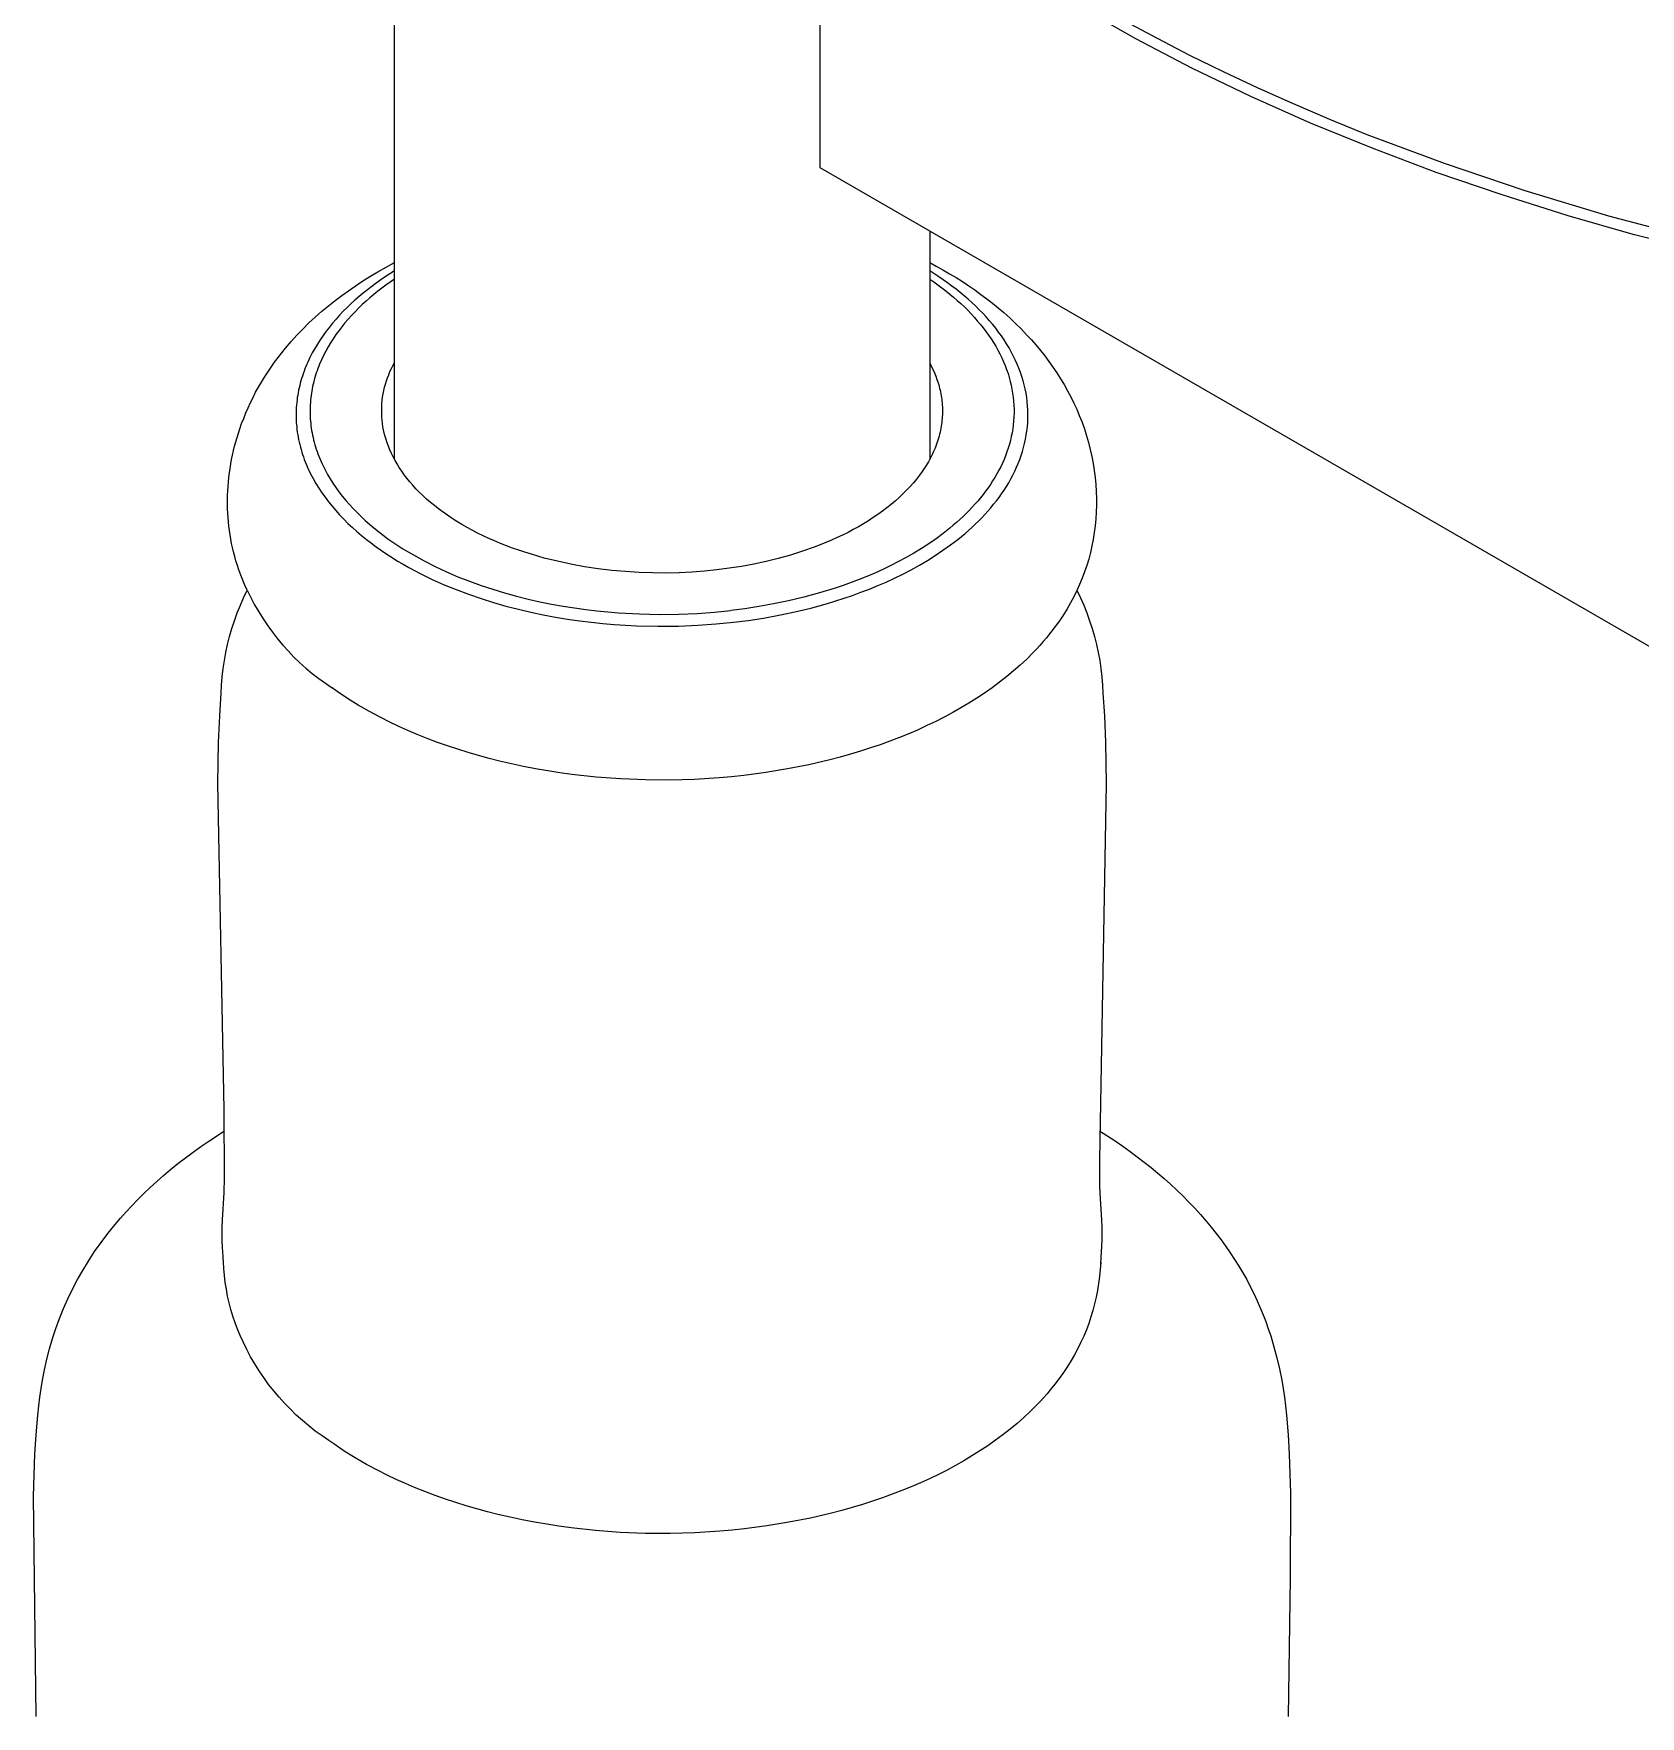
# Model space of a CAD drawing. Header units: millimetres. Extents: x 311 to 4068, y 1050 to 3803.
# Drawn here: x 3623.9 to 3768.9, y 2584.4 to 2736.3 of the extents above; entities that cross this region are included whole.
import ezdxf

# ---------------------------------------------------------------- set-up
doc = ezdxf.new("R2010")
doc.units = ezdxf.units.MM
doc.layers.add('ZANO_R', color=7, linetype='Continuous', lineweight=0)

msp = doc.modelspace()

# ---------------------------------------------------------------- linework, layer by layer
at = {"layer": 'ZANO_R'}
for p, q in [((3656.42, 2697.85), (3656.42, 3165.93)), ((3694.82, 2755.86), (3694.82, 2724.2)), ((3723.34, 2735.8), (3718.39, 2738.6)), ((3722.37, 2737.4), (3725.24, 2735.86)), ((3728.39, 2733.17), (3723.34, 2735.8)), ((3725.24, 2735.86), (3728.18, 2734.34)), ((3728.18, 2734.34), (3731.22, 2732.85)), ((3733.7, 2730.61), (3728.39, 2733.17)), ((3731.22, 2732.85), (3734.33, 2731.39)), ((3739.1, 2728.21), (3733.7, 2730.61)), ((3734.33, 2731.39), (3737.54, 2729.96)), ((3737.54, 2729.96), (3740.82, 2728.56)), ((3744.74, 2725.91), (3739.1, 2728.21)), ((3740.82, 2728.56), (3744.18, 2727.19)), ((3744.18, 2727.19), (3751.15, 2724.58)), ((3750.44, 2723.76), (3744.74, 2725.91)), ((3751.15, 2724.58), (3758.42, 2722.13)), ((3694.82, 2724.2), (3980.49, 2559.26)), ((3756.38, 2721.72), (3750.44, 2723.76)), ((3762.36, 2719.84), (3756.38, 2721.72)), ((3758.42, 2722.13), (3765.99, 2719.85)), ((3768.21, 2718.16), (3762.36, 2719.84)), ((3765.99, 2719.85), (3773.83, 2717.77)), ((3704.72, 2718.48), (3704.72, 2697.85)), ((3774.11, 2716.64), (3768.21, 2718.16)), ((3654.92, 2714.79), (3655.66, 2715.21)), ((3655.66, 2715.21), (3656.42, 2715.62)), ((3704.72, 2715.62), (3705.32, 2715.29)), ((3705.32, 2715.29), (3705.92, 2714.96)), ((3652.86, 2713.5), (3653.48, 2713.91)), ((3653.48, 2713.91), (3654.19, 2714.36)), ((3654.19, 2714.36), (3654.92, 2714.79)), ((3654.77, 2713.77), (3654.37, 2713.47)), ((3655.18, 2714.05), (3654.77, 2713.77)), ((3655.58, 2714.33), (3655.18, 2714.05)), ((3656.42, 2714.87), (3655.58, 2714.33)), ((3656.03, 2713.86), (3655.65, 2713.59)), ((3656.42, 2714.13), (3656.03, 2713.86)), ((3705.54, 2714.34), (3704.72, 2714.87)), ((3704.72, 2714.13), (3705.1, 2713.87)), ((3705.1, 2713.87), (3705.47, 2713.6)), ((3705.94, 2714.07), (3705.54, 2714.34)), ((3705.92, 2714.96), (3706.52, 2714.61)), ((3706.34, 2713.79), (3705.94, 2714.07)), ((3706.73, 2713.5), (3706.34, 2713.79)), ((3706.52, 2714.61), (3707.1, 2714.26)), ((3707.1, 2714.26), (3707.67, 2713.9)), ((3707.67, 2713.9), (3708.24, 2713.53)), ((3650.46, 2711.72), (3651.08, 2712.21)), ((3651.08, 2712.21), (3651.66, 2712.65)), ((3651.66, 2712.65), (3652.26, 2713.08)), ((3652.26, 2713.08), (3652.86, 2713.5)), ((3652.85, 2712.23), (3652.49, 2711.9)), ((3653.22, 2712.55), (3652.85, 2712.23)), ((3653.6, 2712.87), (3653.22, 2712.55)), ((3653.98, 2713.17), (3653.6, 2712.87)), ((3654.2, 2712.44), (3653.85, 2712.14)), ((3654.37, 2713.47), (3653.98, 2713.17)), ((3654.55, 2712.74), (3654.2, 2712.44)), ((3654.91, 2713.03), (3654.55, 2712.74)), ((3655.28, 2713.31), (3654.91, 2713.03)), ((3655.65, 2713.59), (3655.28, 2713.31)), ((3705.47, 2713.6), (3705.83, 2713.33)), ((3705.83, 2713.33), (3706.19, 2713.06)), ((3706.19, 2713.06), (3706.54, 2712.78)), ((3706.54, 2712.78), (3706.88, 2712.49)), ((3707.11, 2713.21), (3706.73, 2713.5)), ((3706.88, 2712.49), (3707.21, 2712.2)), ((3707.48, 2712.92), (3707.11, 2713.21)), ((3707.21, 2712.2), (3707.53, 2711.91)), ((3707.84, 2712.62), (3707.48, 2712.92)), ((3708.19, 2712.31), (3707.84, 2712.62)), ((3708.54, 2712), (3708.19, 2712.31)), ((3708.24, 2713.53), (3708.79, 2713.15)), ((3708.79, 2713.15), (3709.34, 2712.75)), ((3709.34, 2712.75), (3709.87, 2712.36)), ((3709.87, 2712.36), (3710.39, 2711.95)), ((3648.7, 2710.17), (3649.27, 2710.7)), ((3649.27, 2710.7), (3649.86, 2711.22)), ((3649.86, 2711.22), (3650.46, 2711.72)), ((3651.47, 2710.88), (3651.15, 2710.52)), ((3651.8, 2711.23), (3651.47, 2710.88)), ((3652.14, 2711.57), (3651.8, 2711.23)), ((3652.49, 2711.9), (3652.14, 2711.57)), ((3652.54, 2710.85), (3652.24, 2710.52)), ((3652.86, 2711.18), (3652.54, 2710.85)), ((3653.18, 2711.51), (3652.86, 2711.18)), ((3653.51, 2711.82), (3653.18, 2711.51)), ((3653.85, 2712.14), (3653.51, 2711.82)), ((3707.53, 2711.91), (3707.85, 2711.61)), ((3707.85, 2711.61), (3708.16, 2711.31)), ((3708.16, 2711.31), (3708.46, 2711)), ((3708.46, 2711), (3708.74, 2710.69)), ((3708.88, 2711.68), (3708.54, 2712)), ((3708.74, 2710.69), (3709.02, 2710.37)), ((3709.2, 2711.36), (3708.88, 2711.68)), ((3709.52, 2711.04), (3709.2, 2711.36)), ((3709.83, 2710.71), (3709.52, 2711.04)), ((3710.12, 2710.37), (3709.83, 2710.71)), ((3710.39, 2711.95), (3710.91, 2711.53)), ((3710.91, 2711.53), (3711.41, 2711.1)), ((3711.41, 2711.1), (3711.94, 2710.62)), ((3647.61, 2709.06), (3648.15, 2709.62)), ((3648.15, 2709.62), (3648.7, 2710.17)), ((3650.25, 2709.42), (3649.97, 2709.04)), ((3650.54, 2709.79), (3650.25, 2709.42)), ((3650.84, 2710.16), (3650.54, 2709.79)), ((3651.15, 2710.52), (3650.84, 2710.16)), ((3651.39, 2709.47), (3651.13, 2709.12)), ((3651.67, 2709.83), (3651.39, 2709.47)), ((3651.95, 2710.18), (3651.67, 2709.83)), ((3652.24, 2710.52), (3651.95, 2710.18)), ((3709.02, 2710.37), (3709.29, 2710.05)), ((3709.29, 2710.05), (3709.55, 2709.73)), ((3709.55, 2709.73), (3709.8, 2709.4)), ((3709.8, 2709.4), (3710.03, 2709.07)), ((3710.41, 2710.03), (3710.12, 2710.37)), ((3710.68, 2709.69), (3710.41, 2710.03)), ((3710.94, 2709.35), (3710.68, 2709.69)), ((3711.2, 2709), (3710.94, 2709.35)), ((3711.94, 2710.62), (3712.47, 2710.13)), ((3712.47, 2710.13), (3712.98, 2709.63)), ((3712.98, 2709.63), (3713.47, 2709.11)), ((3646.25, 2707.48), (3646.59, 2707.9)), ((3646.59, 2707.9), (3647.09, 2708.49)), ((3647.09, 2708.49), (3647.61, 2709.06)), ((3649.22, 2707.87), (3649, 2707.46)), ((3649.46, 2708.26), (3649.22, 2707.87)), ((3649.71, 2708.65), (3649.46, 2708.26)), ((3649.97, 2709.04), (3649.71, 2708.65)), ((3650.21, 2707.63), (3650.02, 2707.24)), ((3650.42, 2708.01), (3650.21, 2707.63)), ((3650.65, 2708.38), (3650.42, 2708.01)), ((3650.89, 2708.75), (3650.65, 2708.38)), ((3651.13, 2709.12), (3650.89, 2708.75)), ((3710.03, 2709.07), (3710.26, 2708.74)), ((3710.26, 2708.74), (3710.48, 2708.4)), ((3710.48, 2708.4), (3710.68, 2708.06)), ((3710.68, 2708.06), (3710.87, 2707.72)), ((3710.87, 2707.72), (3711.06, 2707.37)), ((3711.44, 2708.64), (3711.2, 2709)), ((3711.66, 2708.29), (3711.44, 2708.64)), ((3711.88, 2707.93), (3711.66, 2708.29)), ((3712.08, 2707.56), (3711.88, 2707.93)), ((3713.47, 2709.11), (3713.9, 2708.65)), ((3713.9, 2708.65), (3714.31, 2708.18)), ((3714.31, 2708.18), (3714.71, 2707.69)), ((3714.71, 2707.69), (3715.11, 2707.2)), ((3644.99, 2705.74), (3645.29, 2706.19)), ((3645.29, 2706.19), (3645.6, 2706.63)), ((3645.6, 2706.63), (3645.92, 2707.06)), ((3645.92, 2707.06), (3646.25, 2707.48)), ((3648.42, 2706.23), (3648.34, 2706.02)), ((3648.51, 2706.44), (3648.42, 2706.23)), ((3648.6, 2706.64), (3648.51, 2706.44)), ((3648.79, 2707.06), (3648.6, 2706.64)), ((3649, 2707.46), (3648.79, 2707.06)), ((3649.58, 2706.26), (3649.51, 2706.06)), ((3649.66, 2706.46), (3649.58, 2706.26)), ((3649.83, 2706.85), (3649.66, 2706.46)), ((3650.02, 2707.24), (3649.83, 2706.85)), ((3656.14, 2706.05), (3656.27, 2706.31)), ((3656.27, 2706.31), (3656.42, 2706.58)), ((3704.72, 2706.58), (3704.87, 2706.28)), ((3704.87, 2706.28), (3705.01, 2705.99)), ((3711.06, 2707.37), (3711.23, 2707.02)), ((3711.23, 2707.02), (3711.38, 2706.67)), ((3711.38, 2706.67), (3711.53, 2706.32)), ((3711.53, 2706.32), (3711.66, 2705.97)), ((3712.27, 2707.2), (3712.08, 2707.56)), ((3712.45, 2706.83), (3712.27, 2707.2)), ((3712.62, 2706.46), (3712.45, 2706.83)), ((3712.77, 2706.09), (3712.62, 2706.46)), ((3712.91, 2705.71), (3712.77, 2706.09)), ((3715.11, 2707.2), (3715.48, 2706.7)), ((3715.48, 2706.7), (3715.85, 2706.19)), ((3715.85, 2706.19), (3716.2, 2705.66)), ((3644.14, 2704.36), (3644.41, 2704.83)), ((3644.41, 2704.83), (3644.69, 2705.29)), ((3644.69, 2705.29), (3644.99, 2705.74)), ((3647.92, 2704.74), (3647.87, 2704.52)), ((3647.98, 2704.95), (3647.92, 2704.74)), ((3648.04, 2705.17), (3647.98, 2704.95)), ((3648.11, 2705.38), (3648.04, 2705.17)), ((3648.18, 2705.59), (3648.11, 2705.38)), ((3648.26, 2705.81), (3648.18, 2705.59)), ((3648.34, 2706.02), (3648.26, 2705.81)), ((3649.08, 2704.64), (3649.03, 2704.44)), ((3649.13, 2704.85), (3649.08, 2704.64)), ((3649.18, 2705.05), (3649.13, 2704.85)), ((3649.24, 2705.26), (3649.18, 2705.05)), ((3649.3, 2705.46), (3649.24, 2705.26)), ((3649.36, 2705.66), (3649.3, 2705.46)), ((3649.43, 2705.86), (3649.36, 2705.66)), ((3649.51, 2706.06), (3649.43, 2705.86)), ((3655.53, 2704.36), (3655.61, 2704.65)), ((3655.61, 2704.65), (3655.69, 2704.94)), ((3655.69, 2704.94), (3655.79, 2705.22)), ((3655.79, 2705.22), (3655.9, 2705.5)), ((3655.9, 2705.5), (3656.01, 2705.78)), ((3656.01, 2705.78), (3656.14, 2706.05)), ((3705.01, 2705.99), (3705.15, 2705.68)), ((3705.15, 2705.68), (3705.27, 2705.38)), ((3705.27, 2705.38), (3705.38, 2705.07)), ((3705.38, 2705.07), (3705.44, 2704.91)), ((3705.44, 2704.91), (3705.49, 2704.75)), ((3705.49, 2704.75), (3705.54, 2704.59)), ((3705.54, 2704.59), (3705.58, 2704.43)), ((3711.66, 2705.97), (3711.79, 2705.62)), ((3711.79, 2705.62), (3711.9, 2705.26)), ((3711.9, 2705.26), (3711.99, 2704.9)), ((3711.99, 2704.9), (3712.08, 2704.55)), ((3713.04, 2705.34), (3712.91, 2705.71)), ((3713.15, 2704.96), (3713.04, 2705.34)), ((3713.26, 2704.58), (3713.15, 2704.96)), ((3713.34, 2704.21), (3713.26, 2704.58)), ((3716.2, 2705.66), (3716.54, 2705.13)), ((3716.54, 2705.13), (3716.86, 2704.6)), ((3716.86, 2704.6), (3717.17, 2704.05)), ((3643.43, 2702.99), (3643.66, 2703.45)), ((3643.66, 2703.45), (3643.89, 2703.91)), ((3643.89, 2703.91), (3644.14, 2704.36)), ((3647.63, 2703.21), (3647.6, 2702.99)), ((3647.65, 2703.43), (3647.63, 2703.21)), ((3647.69, 2703.65), (3647.65, 2703.43)), ((3647.73, 2703.87), (3647.69, 2703.65)), ((3647.77, 2704.09), (3647.73, 2703.87)), ((3647.81, 2704.3), (3647.77, 2704.09)), ((3647.87, 2704.52), (3647.81, 2704.3)), ((3648.84, 2703.19), (3648.83, 2702.98)), ((3648.86, 2703.4), (3648.84, 2703.19)), ((3648.89, 2703.61), (3648.86, 2703.4)), ((3648.92, 2703.82), (3648.89, 2703.61)), ((3648.95, 2704.02), (3648.92, 2703.82)), ((3648.99, 2704.23), (3648.95, 2704.02)), ((3649.03, 2704.44), (3648.99, 2704.23)), ((3655.29, 2702.89), (3655.32, 2703.19)), ((3655.32, 2703.19), (3655.35, 2703.48)), ((3655.35, 2703.48), (3655.4, 2703.78)), ((3655.4, 2703.78), (3655.46, 2704.07)), ((3655.46, 2704.07), (3655.53, 2704.36)), ((3705.58, 2704.43), (3705.62, 2704.26)), ((3705.62, 2704.26), (3705.66, 2704.1)), ((3705.66, 2704.1), (3705.7, 2703.94)), ((3705.7, 2703.94), (3705.73, 2703.77)), ((3705.73, 2703.77), (3705.76, 2703.6)), ((3705.76, 2703.6), (3705.78, 2703.44)), ((3705.78, 2703.44), (3705.81, 2703.27)), ((3705.81, 2703.27), (3705.83, 2703.1)), ((3705.83, 2703.1), (3705.84, 2702.93)), ((3712.08, 2704.55), (3712.15, 2704.19)), ((3712.15, 2704.19), (3712.21, 2703.83)), ((3712.21, 2703.83), (3712.26, 2703.47)), ((3712.26, 2703.47), (3712.3, 2703.11)), ((3712.3, 2703.11), (3712.32, 2702.75)), ((3713.42, 2703.83), (3713.34, 2704.21)), ((3713.48, 2703.45), (3713.42, 2703.83)), ((3713.53, 2703.07), (3713.48, 2703.45)), ((3713.56, 2702.69), (3713.53, 2703.07)), ((3717.17, 2704.05), (3717.46, 2703.5)), ((3717.46, 2703.5), (3717.73, 2702.94)), ((3642.62, 2701.09), (3642.81, 2701.56)), ((3642.81, 2701.56), (3643, 2702.05)), ((3643, 2702.05), (3643.21, 2702.52)), ((3643.21, 2702.52), (3643.43, 2702.99)), ((3647.55, 2702.1), (3647.54, 2701.87)), ((3647.54, 2701.87), (3647.54, 2701.65)), ((3647.54, 2701.65), (3647.55, 2701.43)), ((3647.56, 2702.54), (3647.55, 2702.32)), ((3647.55, 2702.32), (3647.55, 2702.1)), ((3647.58, 2702.76), (3647.56, 2702.54)), ((3647.6, 2702.99), (3647.58, 2702.76)), ((3648.81, 2702.77), (3648.8, 2702.56)), ((3648.8, 2702.56), (3648.8, 2702.35)), ((3648.8, 2702.35), (3648.8, 2702.14)), ((3648.8, 2702.14), (3648.8, 2701.93)), ((3648.8, 2701.93), (3648.81, 2701.72)), ((3648.83, 2702.98), (3648.81, 2702.77)), ((3648.81, 2701.72), (3648.82, 2701.51)), ((3655.27, 2702.59), (3655.29, 2702.89)), ((3655.27, 2702.29), (3655.27, 2702.59)), ((3655.27, 2701.99), (3655.27, 2702.29)), ((3655.28, 2701.69), (3655.27, 2701.99)), ((3655.31, 2701.39), (3655.28, 2701.69)), ((3705.85, 2701.54), (3705.83, 2701.37)), ((3705.84, 2702.93), (3705.86, 2702.76)), ((3705.86, 2701.72), (3705.85, 2701.54)), ((3705.86, 2702.76), (3705.87, 2702.59)), ((3705.87, 2701.89), (3705.86, 2701.72)), ((3705.87, 2702.59), (3705.87, 2702.41)), ((3705.87, 2702.41), (3705.87, 2702.24)), ((3705.87, 2702.24), (3705.87, 2702.07)), ((3705.87, 2702.07), (3705.87, 2701.89)), ((3712.33, 2701.68), (3712.3, 2701.32)), ((3712.32, 2702.75), (3712.34, 2702.39)), ((3712.34, 2702.04), (3712.33, 2701.68)), ((3712.34, 2702.39), (3712.34, 2702.04)), ((3713.58, 2702.31), (3713.56, 2702.69)), ((3713.57, 2701.17), (3713.59, 2701.55)), ((3713.59, 2701.93), (3713.58, 2702.31)), ((3713.59, 2701.55), (3713.59, 2701.93)), ((3717.73, 2702.94), (3717.99, 2702.39)), ((3717.99, 2702.39), (3718.22, 2701.83)), ((3718.22, 2701.83), (3718.45, 2701.27)), ((3642.21, 2699.83), (3642.33, 2700.22)), ((3642.33, 2700.22), (3642.45, 2700.61)), ((3642.45, 2700.61), (3642.62, 2701.09)), ((3647.55, 2701.43), (3647.56, 2701.2)), ((3647.56, 2701.2), (3647.58, 2700.98)), ((3647.58, 2700.98), (3647.6, 2700.76)), ((3647.6, 2700.76), (3647.62, 2700.53)), ((3647.62, 2700.53), (3647.65, 2700.31)), ((3647.65, 2700.31), (3647.69, 2700.08)), ((3647.69, 2700.08), (3647.73, 2699.86)), ((3648.82, 2701.51), (3648.84, 2701.3)), ((3648.84, 2701.3), (3648.86, 2701.08)), ((3648.86, 2701.08), (3648.88, 2700.87)), ((3648.88, 2700.87), (3648.91, 2700.66)), ((3648.91, 2700.66), (3648.94, 2700.45)), ((3648.94, 2700.45), (3648.98, 2700.24)), ((3648.98, 2700.24), (3649.02, 2700.03)), ((3649.02, 2700.03), (3649.07, 2699.82)), ((3655.34, 2701.1), (3655.31, 2701.39)), ((3655.38, 2700.8), (3655.34, 2701.1)), ((3655.44, 2700.51), (3655.38, 2700.8)), ((3655.5, 2700.22), (3655.44, 2700.51)), ((3655.57, 2699.93), (3655.5, 2700.22)), ((3705.62, 2700.13), (3705.57, 2699.95)), ((3705.66, 2700.31), (3705.62, 2700.13)), ((3705.7, 2700.48), (3705.66, 2700.31)), ((3705.73, 2700.66), (3705.7, 2700.48)), ((3705.76, 2700.84), (3705.73, 2700.66)), ((3705.79, 2701.02), (3705.76, 2700.84)), ((3705.81, 2701.19), (3705.79, 2701.02)), ((3705.83, 2701.37), (3705.81, 2701.19)), ((3712.16, 2700.26), (3712.09, 2699.91)), ((3712.22, 2700.61), (3712.16, 2700.26)), ((3712.27, 2700.97), (3712.22, 2700.61)), ((3712.3, 2701.32), (3712.27, 2700.97)), ((3713.37, 2699.67), (3713.44, 2700.04)), ((3713.44, 2700.04), (3713.5, 2700.42)), ((3713.5, 2700.42), (3713.54, 2700.79)), ((3713.54, 2700.79), (3713.57, 2701.17)), ((3718.45, 2701.27), (3718.68, 2700.61)), ((3718.68, 2700.61), (3718.88, 2699.99)), ((3641.8, 2698.25), (3641.89, 2698.65)), ((3641.89, 2698.65), (3641.99, 2699.04)), ((3641.99, 2699.04), (3642.09, 2699.44)), ((3642.09, 2699.44), (3642.21, 2699.83)), ((3647.73, 2699.86), (3647.77, 2699.64)), ((3647.77, 2699.64), (3647.82, 2699.41)), ((3647.82, 2699.41), (3647.87, 2699.19)), ((3647.87, 2699.19), (3647.93, 2698.97)), ((3647.93, 2698.97), (3647.99, 2698.75)), ((3647.99, 2698.75), (3648.05, 2698.52)), ((3648.05, 2698.52), (3648.12, 2698.3)), ((3649.07, 2699.82), (3649.12, 2699.61)), ((3649.12, 2699.61), (3649.17, 2699.4)), ((3649.17, 2699.4), (3649.23, 2699.18)), ((3649.23, 2699.18), (3649.3, 2698.98)), ((3649.3, 2698.98), (3649.36, 2698.77)), ((3649.36, 2698.77), (3649.43, 2698.56)), ((3649.43, 2698.56), (3649.51, 2698.35)), ((3655.66, 2699.64), (3655.57, 2699.93)), ((3655.75, 2699.35), (3655.66, 2699.64)), ((3655.81, 2699.2), (3655.75, 2699.35)), ((3655.87, 2699.04), (3655.81, 2699.2)), ((3655.93, 2698.88), (3655.87, 2699.04)), ((3656, 2698.72), (3655.93, 2698.88)), ((3656.14, 2698.4), (3656, 2698.72)), ((3705.05, 2698.52), (3704.97, 2698.35)), ((3705.13, 2698.7), (3705.05, 2698.52)), ((3705.21, 2698.88), (3705.13, 2698.7)), ((3705.28, 2699.06), (3705.21, 2698.88)), ((3705.34, 2699.24), (3705.28, 2699.06)), ((3705.41, 2699.42), (3705.34, 2699.24)), ((3705.46, 2699.59), (3705.41, 2699.42)), ((3705.52, 2699.77), (3705.46, 2699.59)), ((3705.57, 2699.95), (3705.52, 2699.77)), ((3711.69, 2698.53), (3711.57, 2698.19)), ((3711.81, 2698.87), (3711.69, 2698.53)), ((3711.91, 2699.22), (3711.81, 2698.87)), ((3712.01, 2699.56), (3711.91, 2699.22)), ((3712.09, 2699.91), (3712.01, 2699.56)), ((3712.98, 2698.21), (3713.1, 2698.57)), ((3713.1, 2698.57), (3713.2, 2698.94)), ((3713.2, 2698.94), (3713.29, 2699.3)), ((3713.29, 2699.3), (3713.37, 2699.67)), ((3718.88, 2699.99), (3719.06, 2699.37)), ((3719.06, 2699.37), (3719.22, 2698.75)), ((3719.22, 2698.75), (3719.36, 2698.12)), ((3641.52, 2696.64), (3641.58, 2697.04)), ((3641.58, 2697.04), (3641.65, 2697.45)), ((3641.65, 2697.45), (3641.72, 2697.85)), ((3641.72, 2697.85), (3641.8, 2698.25)), ((3648.12, 2698.3), (3648.2, 2698.08)), ((3648.2, 2698.08), (3648.28, 2697.86)), ((3648.28, 2697.86), (3648.36, 2697.64)), ((3648.36, 2697.64), (3648.45, 2697.42)), ((3648.45, 2697.42), (3648.54, 2697.2)), ((3648.54, 2697.2), (3648.64, 2696.98)), ((3648.64, 2696.98), (3648.74, 2696.77)), ((3649.51, 2698.35), (3649.59, 2698.14)), ((3649.59, 2698.14), (3649.67, 2697.93)), ((3649.67, 2697.93), (3649.76, 2697.73)), ((3649.76, 2697.73), (3649.85, 2697.52)), ((3649.85, 2697.52), (3649.95, 2697.32)), ((3649.95, 2697.32), (3650.16, 2696.91)), ((3656.3, 2698.08), (3656.14, 2698.4)), ((3656.47, 2697.76), (3656.3, 2698.08)), ((3656.65, 2697.44), (3656.47, 2697.76)), ((3656.85, 2697.12), (3656.65, 2697.44)), ((3657.07, 2696.79), (3656.85, 2697.12)), ((3704.28, 2697.11), (3704.17, 2696.94)), ((3704.39, 2697.29), (3704.28, 2697.11)), ((3704.5, 2697.46), (3704.39, 2697.29)), ((3704.6, 2697.64), (3704.5, 2697.46)), ((3704.7, 2697.81), (3704.6, 2697.64)), ((3704.79, 2697.99), (3704.7, 2697.81)), ((3704.89, 2698.17), (3704.79, 2697.99)), ((3704.97, 2698.35), (3704.89, 2698.17)), ((3711.13, 2697.19), (3710.96, 2696.87)), ((3711.28, 2697.52), (3711.13, 2697.19)), ((3711.43, 2697.86), (3711.28, 2697.52)), ((3711.57, 2698.19), (3711.43, 2697.86)), ((3712.4, 2696.79), (3712.56, 2697.14)), ((3712.56, 2697.14), (3712.71, 2697.49)), ((3712.71, 2697.49), (3712.85, 2697.85)), ((3712.85, 2697.85), (3712.98, 2698.21)), ((3719.36, 2698.12), (3719.48, 2697.49)), ((3719.48, 2697.49), (3719.58, 2696.85)), ((3641.4, 2695.42), (3641.43, 2695.82)), ((3641.43, 2695.82), (3641.47, 2696.23)), ((3641.47, 2696.23), (3641.52, 2696.64)), ((3648.74, 2696.77), (3648.85, 2696.55)), ((3648.85, 2696.55), (3648.96, 2696.34)), ((3648.96, 2696.34), (3649.08, 2696.12)), ((3649.08, 2696.12), (3649.32, 2695.69)), ((3649.32, 2695.69), (3649.58, 2695.27)), ((3650.16, 2696.91), (3650.38, 2696.5)), ((3650.38, 2696.5), (3650.61, 2696.1)), ((3650.61, 2696.1), (3650.86, 2695.7)), ((3650.86, 2695.7), (3651.13, 2695.31)), ((3657.3, 2696.47), (3657.07, 2696.79)), ((3657.54, 2696.16), (3657.3, 2696.47)), ((3657.8, 2695.84), (3657.54, 2696.16)), ((3658.07, 2695.52), (3657.8, 2695.84)), ((3658.36, 2695.21), (3658.07, 2695.52)), ((3703.25, 2695.73), (3702.95, 2695.4)), ((3703.53, 2696.07), (3703.25, 2695.73)), ((3703.8, 2696.42), (3703.53, 2696.07)), ((3704.05, 2696.76), (3703.8, 2696.42)), ((3704.17, 2696.94), (3704.05, 2696.76)), ((3710.2, 2695.59), (3709.99, 2695.29)), ((3710.4, 2695.91), (3710.2, 2695.59)), ((3710.6, 2696.22), (3710.4, 2695.91)), ((3710.78, 2696.54), (3710.6, 2696.22)), ((3710.96, 2696.87), (3710.78, 2696.54)), ((3711.65, 2695.42), (3711.85, 2695.75)), ((3711.85, 2695.75), (3712.05, 2696.09)), ((3712.05, 2696.09), (3712.23, 2696.44)), ((3712.23, 2696.44), (3712.4, 2696.79)), ((3719.58, 2696.85), (3719.66, 2696.22)), ((3719.66, 2696.22), (3719.72, 2695.58)), ((3719.72, 2695.58), (3719.76, 2694.96)), ((3641.35, 2694.19), (3641.36, 2694.6)), ((3641.35, 2693.8), (3641.35, 2694.19)), ((3641.36, 2694.6), (3641.37, 2695.01)), ((3641.37, 2695.01), (3641.4, 2695.42)), ((3649.58, 2695.27), (3649.86, 2694.85)), ((3649.86, 2694.85), (3650.15, 2694.44)), ((3650.15, 2694.44), (3650.46, 2694.03)), ((3650.46, 2694.03), (3650.78, 2693.63)), ((3651.13, 2695.31), (3651.41, 2694.92)), ((3651.41, 2694.92), (3651.71, 2694.54)), ((3651.71, 2694.54), (3652.02, 2694.16)), ((3652.02, 2694.16), (3652.35, 2693.79)), ((3658.66, 2694.9), (3658.36, 2695.21)), ((3658.98, 2694.59), (3658.66, 2694.9)), ((3659.32, 2694.28), (3658.98, 2694.59)), ((3659.66, 2693.98), (3659.32, 2694.28)), ((3660.03, 2693.68), (3659.66, 2693.98)), ((3701.62, 2694.1), (3701.25, 2693.79)), ((3701.97, 2694.42), (3701.62, 2694.1)), ((3702.31, 2694.74), (3701.97, 2694.42)), ((3702.64, 2695.07), (3702.31, 2694.74)), ((3702.95, 2695.4), (3702.64, 2695.07)), ((3709.06, 2694.09), (3708.8, 2693.8)), ((3709.3, 2694.38), (3709.06, 2694.09)), ((3709.54, 2694.68), (3709.3, 2694.38)), ((3709.77, 2694.98), (3709.54, 2694.68)), ((3709.99, 2695.29), (3709.77, 2694.98)), ((3710.49, 2693.8), (3710.74, 2694.11)), ((3710.74, 2694.11), (3710.98, 2694.43)), ((3710.98, 2694.43), (3711.21, 2694.76)), ((3711.21, 2694.76), (3711.44, 2695.09)), ((3711.44, 2695.09), (3711.65, 2695.42)), ((3719.76, 2694.96), (3719.78, 2694.34)), ((3719.78, 2694.34), (3719.78, 2693.72)), ((3641.36, 2693.4), (3641.35, 2693.8)), ((3641.38, 2693.01), (3641.36, 2693.4)), ((3641.4, 2692.61), (3641.38, 2693.01)), ((3641.44, 2692.22), (3641.4, 2692.61)), ((3650.78, 2693.63), (3651.12, 2693.23)), ((3651.12, 2693.23), (3651.47, 2692.84)), ((3651.47, 2692.84), (3651.84, 2692.45)), ((3651.84, 2692.45), (3652.22, 2692.08)), ((3652.35, 2693.79), (3652.69, 2693.42)), ((3652.69, 2693.42), (3653.04, 2693.06)), ((3653.04, 2693.06), (3653.4, 2692.7)), ((3653.4, 2692.7), (3653.78, 2692.35)), ((3660.4, 2693.38), (3660.03, 2693.68)), ((3660.8, 2693.09), (3660.4, 2693.38)), ((3661.2, 2692.81), (3660.8, 2693.09)), ((3661.62, 2692.53), (3661.2, 2692.81)), ((3662.06, 2692.25), (3661.62, 2692.53)), ((3699.63, 2692.6), (3699.19, 2692.32)), ((3700.05, 2692.89), (3699.63, 2692.6)), ((3700.46, 2693.18), (3700.05, 2692.89)), ((3700.86, 2693.48), (3700.46, 2693.18)), ((3701.25, 2693.79), (3700.86, 2693.48)), ((3707.44, 2692.43), (3707.15, 2692.17)), ((3707.73, 2692.69), (3707.44, 2692.43)), ((3708.01, 2692.96), (3707.73, 2692.69)), ((3708.28, 2693.24), (3708.01, 2692.96)), ((3708.54, 2693.52), (3708.28, 2693.24)), ((3708.8, 2693.8), (3708.54, 2693.52)), ((3709.13, 2692.29), (3709.42, 2692.58)), ((3709.42, 2692.58), (3709.7, 2692.88)), ((3709.7, 2692.88), (3709.97, 2693.18)), ((3709.97, 2693.18), (3710.24, 2693.49)), ((3710.24, 2693.49), (3710.49, 2693.8)), ((3719.72, 2692.48), (3719.66, 2691.86)), ((3719.76, 2693.1), (3719.72, 2692.48)), ((3719.78, 2693.72), (3719.76, 2693.1)), ((3641.48, 2691.82), (3641.44, 2692.22)), ((3641.53, 2691.43), (3641.48, 2691.82)), ((3641.59, 2691.04), (3641.53, 2691.43)), ((3641.65, 2690.66), (3641.59, 2691.04)), ((3652.22, 2692.08), (3652.62, 2691.7)), ((3652.62, 2691.7), (3653.03, 2691.34)), ((3653.03, 2691.34), (3653.45, 2690.98)), ((3653.45, 2690.98), (3653.88, 2690.63)), ((3653.78, 2692.35), (3654.17, 2692.01)), ((3654.17, 2692.01), (3654.57, 2691.67)), ((3654.57, 2691.67), (3654.98, 2691.34)), ((3654.98, 2691.34), (3655.4, 2691.02)), ((3655.4, 2691.02), (3655.83, 2690.7)), ((3662.5, 2691.98), (3662.06, 2692.25)), ((3662.97, 2691.72), (3662.5, 2691.98)), ((3663.44, 2691.46), (3662.97, 2691.72)), ((3663.92, 2691.21), (3663.44, 2691.46)), ((3664.42, 2690.96), (3663.92, 2691.21)), ((3664.93, 2690.73), (3664.42, 2690.96)), ((3696.86, 2691.03), (3696.36, 2690.8)), ((3697.35, 2691.27), (3696.86, 2691.03)), ((3697.82, 2691.52), (3697.35, 2691.27)), ((3698.29, 2691.78), (3697.82, 2691.52)), ((3698.75, 2692.05), (3698.29, 2691.78)), ((3699.19, 2692.32), (3698.75, 2692.05)), ((3705.93, 2691.17), (3705.3, 2690.7)), ((3706.55, 2691.66), (3705.93, 2691.17)), ((3706.85, 2691.91), (3706.55, 2691.66)), ((3707.15, 2692.17), (3706.85, 2691.91)), ((3707.27, 2690.64), (3707.6, 2690.91)), ((3707.6, 2690.91), (3707.91, 2691.17)), ((3707.91, 2691.17), (3708.23, 2691.44)), ((3708.23, 2691.44), (3708.54, 2691.72)), ((3708.54, 2691.72), (3708.84, 2692)), ((3708.84, 2692), (3709.13, 2692.29)), ((3719.58, 2691.25), (3719.48, 2690.64)), ((3719.66, 2691.86), (3719.58, 2691.25)), ((3641.72, 2690.27), (3641.65, 2690.66)), ((3641.8, 2689.89), (3641.72, 2690.27)), ((3641.89, 2689.51), (3641.8, 2689.89)), ((3642, 2689.1), (3641.89, 2689.51)), ((3653.88, 2690.63), (3654.33, 2690.29)), ((3654.33, 2690.29), (3654.78, 2689.95)), ((3654.78, 2689.95), (3655.25, 2689.62)), ((3655.25, 2689.62), (3655.72, 2689.3)), ((3655.83, 2690.7), (3656.28, 2690.39)), ((3656.28, 2690.39), (3656.73, 2690.09)), ((3656.73, 2690.09), (3657.18, 2689.79)), ((3657.18, 2689.79), (3657.65, 2689.51)), ((3657.65, 2689.51), (3658.13, 2689.23)), ((3665.45, 2690.5), (3664.93, 2690.73)), ((3665.98, 2690.27), (3665.45, 2690.5)), ((3666.52, 2690.06), (3665.98, 2690.27)), ((3667.07, 2689.85), (3666.52, 2690.06)), ((3667.63, 2689.66), (3667.07, 2689.85)), ((3668.19, 2689.47), (3667.63, 2689.66)), ((3668.77, 2689.29), (3668.19, 2689.47)), ((3693.24, 2689.56), (3692.15, 2689.22)), ((3694.3, 2689.94), (3693.24, 2689.56)), ((3694.83, 2690.14), (3694.3, 2689.94)), ((3695.35, 2690.35), (3694.83, 2690.14)), ((3695.86, 2690.57), (3695.35, 2690.35)), ((3696.36, 2690.8), (3695.86, 2690.57)), ((3703.3, 2689.4), (3702.61, 2689)), ((3703.98, 2689.81), (3703.3, 2689.4)), ((3704.65, 2690.24), (3703.98, 2689.81)), ((3705.3, 2690.7), (3704.65, 2690.24)), ((3705.23, 2689.18), (3705.92, 2689.65)), ((3705.92, 2689.65), (3706.61, 2690.13)), ((3706.61, 2690.13), (3707.27, 2690.64)), ((3719.23, 2689.44), (3719.07, 2688.85)), ((3719.36, 2690.04), (3719.23, 2689.44)), ((3719.48, 2690.64), (3719.36, 2690.04)), ((3642.11, 2688.7), (3642, 2689.1)), ((3642.24, 2688.29), (3642.11, 2688.7)), ((3642.37, 2687.89), (3642.24, 2688.29)), ((3642.54, 2687.42), (3642.37, 2687.89)), ((3655.72, 2689.3), (3656.21, 2688.99)), ((3656.21, 2688.99), (3656.7, 2688.68)), ((3656.7, 2688.68), (3657.2, 2688.39)), ((3657.2, 2688.39), (3657.71, 2688.1)), ((3657.71, 2688.1), (3658.23, 2687.82)), ((3658.13, 2689.23), (3658.61, 2688.96)), ((3658.61, 2688.96), (3659.1, 2688.69)), ((3659.1, 2688.69), (3660.09, 2688.19)), ((3660.09, 2688.19), (3661.1, 2687.71)), ((3669.94, 2688.95), (3668.77, 2689.29)), ((3671.13, 2688.66), (3669.94, 2688.95)), ((3672.34, 2688.4), (3671.13, 2688.66)), ((3673.57, 2688.17), (3672.34, 2688.4)), ((3674.8, 2687.99), (3673.57, 2688.17)), ((3676.03, 2687.84), (3674.8, 2687.99)), ((3685.52, 2687.88), (3684.41, 2687.77)), ((3686.62, 2688.03), (3685.52, 2687.88)), ((3687.73, 2688.2), (3686.62, 2688.03)), ((3688.84, 2688.4), (3687.73, 2688.2)), ((3689.95, 2688.64), (3688.84, 2688.4)), ((3691.06, 2688.92), (3689.95, 2688.64)), ((3692.15, 2689.22), (3691.06, 2688.92)), ((3700.5, 2687.93), (3699.78, 2687.6)), ((3701.21, 2688.27), (3700.5, 2687.93)), ((3701.91, 2688.63), (3701.21, 2688.27)), ((3702.61, 2689), (3701.91, 2688.63)), ((3702.31, 2687.51), (3703.05, 2687.9)), ((3703.05, 2687.9), (3703.79, 2688.3)), ((3703.79, 2688.3), (3704.51, 2688.73)), ((3704.51, 2688.73), (3705.23, 2689.18)), ((3718.89, 2688.27), (3718.7, 2687.7)), ((3719.07, 2688.85), (3718.89, 2688.27)), ((3642.72, 2686.96), (3642.54, 2687.42)), ((3642.92, 2686.5), (3642.72, 2686.96)), ((3643.13, 2686.04), (3642.92, 2686.5)), ((3658.23, 2687.82), (3658.75, 2687.55)), ((3658.75, 2687.55), (3659.81, 2687.03)), ((3659.81, 2687.03), (3660.9, 2686.55)), ((3660.9, 2686.55), (3661.99, 2686.1)), ((3661.1, 2687.71), (3662.13, 2687.27)), ((3662.13, 2687.27), (3663.18, 2686.86)), ((3663.18, 2686.86), (3664.23, 2686.48)), ((3664.23, 2686.48), (3665.29, 2686.13)), ((3677.27, 2687.73), (3676.03, 2687.84)), ((3678.5, 2687.65), (3677.27, 2687.73)), ((3679.72, 2687.61), (3678.5, 2687.65)), ((3680.92, 2687.6), (3679.72, 2687.61)), ((3682.1, 2687.63), (3680.92, 2687.6)), ((3683.27, 2687.68), (3682.1, 2687.63)), ((3684.41, 2687.77), (3683.27, 2687.68)), ((3696.91, 2686.48), (3696.19, 2686.24)), ((3697.63, 2686.74), (3696.91, 2686.48)), ((3698.35, 2687.01), (3697.63, 2686.74)), ((3699.06, 2687.3), (3698.35, 2687.01)), ((3699.78, 2687.6), (3699.06, 2687.3)), ((3699.28, 2686.15), (3700.04, 2686.46)), ((3700.04, 2686.46), (3700.8, 2686.79)), ((3700.8, 2686.79), (3701.56, 2687.14)), ((3701.56, 2687.14), (3702.31, 2687.51)), ((3718.25, 2686.57), (3718, 2686.02)), ((3718.48, 2687.13), (3718.25, 2686.57)), ((3718.7, 2687.7), (3718.48, 2687.13)), ((3642.51, 2684.69), (3642.8, 2685.37)), ((3642.8, 2685.37), (3643.13, 2686.04)), ((3643.13, 2686.04), (3643.45, 2685.38)), ((3643.45, 2685.38), (3643.8, 2684.73)), ((3661.99, 2686.1), (3663.11, 2685.68)), ((3663.11, 2685.68), (3664.23, 2685.29)), ((3664.23, 2685.29), (3665.35, 2684.94)), ((3665.29, 2686.13), (3666.36, 2685.81)), ((3665.35, 2684.94), (3666.48, 2684.62)), ((3666.36, 2685.81), (3667.42, 2685.51)), ((3667.42, 2685.51), (3668.48, 2685.25)), ((3668.48, 2685.25), (3669.54, 2685.01)), ((3669.54, 2685.01), (3670.59, 2684.8)), ((3691.98, 2685.09), (3690.63, 2684.81)), ((3693.36, 2685.42), (3691.98, 2685.09)), ((3694.77, 2685.8), (3693.36, 2685.42)), ((3694, 2684.44), (3695.49, 2684.85)), ((3696.19, 2686.24), (3694.77, 2685.8)), ((3695.49, 2684.85), (3696.24, 2685.08)), ((3696.24, 2685.08), (3697, 2685.32)), ((3697, 2685.32), (3697.76, 2685.58)), ((3697.76, 2685.58), (3698.52, 2685.86)), ((3698.52, 2685.86), (3699.28, 2686.15)), ((3717.43, 2684.91), (3717.12, 2684.37)), ((3717.72, 2685.46), (3717.43, 2684.91)), ((3718, 2686.02), (3717.72, 2685.46)), ((3718.01, 2686.04), (3718.33, 2685.37)), ((3718.33, 2685.37), (3718.63, 2684.69)), ((3641.75, 2682.6), (3641.98, 2683.3)), ((3641.98, 2683.3), (3642.23, 2684)), ((3642.23, 2684), (3642.51, 2684.69)), ((3643.8, 2684.73), (3644.17, 2684.09)), ((3644.17, 2684.09), (3644.56, 2683.46)), ((3644.56, 2683.46), (3644.98, 2682.85)), ((3666.48, 2684.62), (3667.6, 2684.33)), ((3667.6, 2684.33), (3668.72, 2684.06)), ((3668.72, 2684.06), (3669.84, 2683.83)), ((3669.84, 2683.83), (3670.94, 2683.62)), ((3670.59, 2684.8), (3671.63, 2684.61)), ((3670.94, 2683.62), (3672.04, 2683.44)), ((3671.63, 2684.61), (3672.66, 2684.45)), ((3672.04, 2683.44), (3673.12, 2683.29)), ((3672.66, 2684.45), (3673.68, 2684.31)), ((3673.68, 2684.31), (3674.68, 2684.19)), ((3674.68, 2684.19), (3675.67, 2684.09)), ((3675.67, 2684.09), (3676.64, 2684.01)), ((3676.64, 2684.01), (3678.53, 2683.91)), ((3678.53, 2683.91), (3680.34, 2683.87)), ((3680.34, 2683.87), (3682.07, 2683.89)), ((3682.07, 2683.89), (3683.73, 2683.96)), ((3683.73, 2683.96), (3685.29, 2684.07)), ((3685.29, 2684.07), (3686.78, 2684.22)), ((3688.03, 2684.38), (3686.78, 2684.22)), ((3687.03, 2683.16), (3688.35, 2683.33)), ((3689.31, 2684.58), (3688.03, 2684.38)), ((3688.35, 2683.33), (3689.71, 2683.54)), ((3690.63, 2684.81), (3689.31, 2684.58)), ((3689.71, 2683.54), (3691.11, 2683.79)), ((3691.11, 2683.79), (3692.54, 2684.09)), ((3692.54, 2684.09), (3694, 2684.44)), ((3716.79, 2683.83), (3716.43, 2683.3)), ((3717.12, 2684.37), (3716.79, 2683.83)), ((3718.63, 2684.69), (3718.91, 2684)), ((3718.91, 2684), (3719.16, 2683.3)), ((3719.16, 2683.3), (3719.39, 2682.6)), ((3641.36, 2681.16), (3641.54, 2681.88)), ((3641.54, 2681.88), (3641.75, 2682.6)), ((3644.98, 2682.85), (3645.41, 2682.25)), ((3645.41, 2682.25), (3645.87, 2681.67)), ((3673.12, 2683.29), (3674.18, 2683.16)), ((3674.18, 2683.16), (3675.23, 2683.05)), ((3675.23, 2683.05), (3676.26, 2682.96)), ((3676.26, 2682.96), (3677.28, 2682.89)), ((3677.28, 2682.89), (3678.27, 2682.84)), ((3678.27, 2682.84), (3680.2, 2682.8)), ((3680.2, 2682.8), (3682.04, 2682.81)), ((3682.04, 2682.81), (3683.79, 2682.89)), ((3683.79, 2682.89), (3685.45, 2683.01)), ((3685.45, 2683.01), (3687.03, 2683.16)), ((3715.67, 2682.26), (3715.27, 2681.76)), ((3716.06, 2682.77), (3715.67, 2682.26)), ((3716.43, 2683.3), (3716.06, 2682.77)), ((3719.39, 2682.6), (3719.59, 2681.88)), ((3719.59, 2681.88), (3719.78, 2681.16)), ((3641.07, 2679.71), (3641.2, 2680.44)), ((3641.2, 2680.44), (3641.36, 2681.16)), ((3645.87, 2681.67), (3646.34, 2681.1)), ((3646.34, 2681.1), (3646.84, 2680.55)), ((3646.84, 2680.55), (3647.35, 2680.02)), ((3714.03, 2680.39), (3713.48, 2679.83)), ((3714.35, 2680.72), (3714.03, 2680.39)), ((3714.66, 2681.06), (3714.35, 2680.72)), ((3714.97, 2681.41), (3714.66, 2681.06)), ((3715.27, 2681.76), (3714.97, 2681.41)), ((3719.78, 2681.16), (3719.93, 2680.44)), ((3719.93, 2680.44), (3720.07, 2679.71)), ((3640.88, 2678.23), (3640.96, 2678.97)), ((3640.96, 2678.97), (3641.07, 2679.71)), ((3647.35, 2680.02), (3647.88, 2679.51)), ((3647.88, 2679.51), (3648.43, 2679.02)), ((3648.43, 2679.02), (3649, 2678.54)), ((3712.3, 2678.76), (3711.68, 2678.25)), ((3712.9, 2679.29), (3712.3, 2678.76)), ((3713.48, 2679.83), (3712.9, 2679.29)), ((3720.07, 2679.71), (3720.17, 2678.97)), ((3720.17, 2678.97), (3720.26, 2678.23)), ((3640.79, 2676.75), (3640.82, 2677.49)), ((3640.82, 2677.49), (3640.88, 2678.23)), ((3649, 2678.54), (3649.58, 2678.08)), ((3649.58, 2678.08), (3650.18, 2677.65)), ((3650.18, 2677.65), (3650.79, 2677.24)), ((3651.24, 2676.92), (3650.79, 2677.24)), ((3710.36, 2677.25), (3709.68, 2676.77)), ((3711.03, 2677.74), (3710.36, 2677.25)), ((3711.68, 2678.25), (3711.03, 2677.74)), ((3720.26, 2678.23), (3720.32, 2677.49)), ((3720.32, 2677.49), (3720.35, 2676.75)), ((3640.65, 2674.71), (3640.79, 2676.75)), ((3652.18, 2676.29), (3651.24, 2676.92)), ((3653.15, 2675.69), (3652.18, 2676.29)), ((3708.26, 2675.85), (3707.54, 2675.42)), ((3708.97, 2676.3), (3708.26, 2675.85)), ((3709.68, 2676.77), (3708.97, 2676.3)), ((3720.35, 2676.75), (3720.49, 2674.71)), ((3640.53, 2672.3), (3640.65, 2674.71)), ((3654.16, 2675.11), (3653.15, 2675.69)), ((3655.2, 2674.55), (3654.16, 2675.11)), ((3656, 2674.14), (3655.2, 2674.55)), ((3705.27, 2674.21), (3704.47, 2673.83)), ((3706.04, 2674.6), (3705.27, 2674.21)), ((3706.8, 2675.01), (3706.04, 2674.6)), ((3707.54, 2675.42), (3706.8, 2675.01)), ((3720.49, 2674.71), (3720.6, 2672.3)), ((3656.81, 2673.76), (3656, 2674.14)), ((3657.63, 2673.39), (3656.81, 2673.76)), ((3658.46, 2673.03), (3657.63, 2673.39)), ((3659.37, 2672.67), (3658.46, 2673.03)), ((3701.99, 2672.76), (3701.13, 2672.43)), ((3702.84, 2673.1), (3701.99, 2672.76)), ((3703.67, 2673.46), (3702.84, 2673.1)), ((3704.47, 2673.83), (3703.67, 2673.46)), ((3640.47, 2668.62), (3640.53, 2672.3)), ((3660.29, 2672.32), (3659.37, 2672.67)), ((3661.21, 2672), (3660.29, 2672.32)), ((3662.14, 2671.69), (3661.21, 2672)), ((3663.07, 2671.4), (3662.14, 2671.69)), ((3664.01, 2671.12), (3663.07, 2671.4)), ((3697.57, 2671.25), (3696.65, 2670.99)), ((3698.48, 2671.52), (3697.57, 2671.25)), ((3699.37, 2671.81), (3698.48, 2671.52)), ((3700.26, 2672.11), (3699.37, 2671.81)), ((3701.13, 2672.43), (3700.26, 2672.11)), ((3720.6, 2672.3), (3720.66, 2668.62)), ((3664.95, 2670.87), (3664.01, 2671.12)), ((3665.9, 2670.63), (3664.95, 2670.87)), ((3666.98, 2670.38), (3665.9, 2670.63)), ((3668.07, 2670.14), (3666.98, 2670.38)), ((3669.16, 2669.93), (3668.07, 2670.14)), ((3670.26, 2669.74), (3669.16, 2669.93)), ((3671.35, 2669.57), (3670.26, 2669.74)), ((3691.89, 2669.92), (3689.93, 2669.6)), ((3693.82, 2670.3), (3691.89, 2669.92)), ((3695.71, 2670.75), (3693.82, 2670.3)), ((3696.65, 2670.99), (3695.71, 2670.75)), ((3641.05, 2639.18), (3640.47, 2668.62)), ((3672.44, 2669.43), (3671.35, 2669.57)), ((3674.63, 2669.19), (3672.44, 2669.43)), ((3676.84, 2669.02), (3674.63, 2669.19)), ((3679.06, 2668.93), (3676.84, 2669.02)), ((3681.28, 2668.92), (3679.06, 2668.93)), ((3683.51, 2668.98), (3681.28, 2668.92)), ((3685.73, 2669.12), (3683.51, 2668.98)), ((3686.83, 2669.22), (3685.73, 2669.12)), ((3687.94, 2669.33), (3686.83, 2669.22)), ((3689.93, 2669.6), (3687.94, 2669.33)), ((3720.66, 2668.62), (3720.04, 2634.64)), ((3641.09, 2633.02), (3641.05, 2639.18)), ((3638.94, 2635.84), (3639.65, 2636.33)), ((3639.65, 2636.33), (3641.08, 2637.26)), ((3720.06, 2637.26), (3721.46, 2636.35)), ((3721.46, 2636.35), (3722.15, 2635.88)), ((3636.88, 2634.31), (3637.56, 2634.83)), ((3637.56, 2634.83), (3638.24, 2635.35)), ((3638.24, 2635.35), (3638.94, 2635.84)), ((3722.15, 2635.88), (3722.83, 2635.39)), ((3722.83, 2635.39), (3723.46, 2634.92)), ((3723.46, 2634.92), (3724.09, 2634.44)), ((3634.96, 2632.69), (3635.56, 2633.22)), ((3635.56, 2633.22), (3636.21, 2633.77)), ((3636.21, 2633.77), (3636.88, 2634.31)), ((3720.04, 2634.64), (3720.06, 2632.26)), ((3724.09, 2634.44), (3724.7, 2633.95)), ((3724.7, 2633.95), (3725.31, 2633.45)), ((3725.31, 2633.45), (3725.89, 2632.95)), ((3633.79, 2631.61), (3634.37, 2632.16)), ((3634.37, 2632.16), (3634.96, 2632.69)), ((3640.91, 2629.22), (3641.05, 2631.7)), ((3641.05, 2631.7), (3641.09, 2633.02)), ((3720.06, 2632.26), (3720.11, 2631.11)), ((3725.89, 2632.95), (3726.46, 2632.44)), ((3726.46, 2632.44), (3727.03, 2631.91)), ((3727.03, 2631.91), (3727.58, 2631.38)), ((3632.19, 2629.94), (3632.7, 2630.5)), ((3632.7, 2630.5), (3633.23, 2631.04)), ((3633.23, 2631.04), (3633.79, 2631.61)), ((3720.11, 2631.11), (3720.23, 2629.24)), ((3727.58, 2631.38), (3728.12, 2630.83)), ((3728.12, 2630.83), (3728.65, 2630.27)), ((3728.65, 2630.27), (3729.17, 2629.7)), ((3630.56, 2628.01), (3631.2, 2628.81)), ((3631.2, 2628.81), (3631.69, 2629.38)), ((3631.69, 2629.38), (3632.19, 2629.94)), ((3640.88, 2628.55), (3640.91, 2629.22)), ((3720.23, 2629.24), (3720.25, 2628.56)), ((3729.17, 2629.7), (3729.67, 2629.12)), ((3729.67, 2629.12), (3730.14, 2628.56)), ((3629.35, 2626.36), (3629.94, 2627.19)), ((3629.94, 2627.19), (3630.56, 2628.01)), ((3640.88, 2628.19), (3640.88, 2628.55)), ((3640.88, 2627.34), (3640.88, 2628.19)), ((3640.91, 2626.75), (3640.88, 2627.34)), ((3720.25, 2627.38), (3720.15, 2625.3)), ((3720.25, 2628.56), (3720.26, 2627.9)), ((3720.26, 2627.9), (3720.25, 2627.38)), ((3730.14, 2628.56), (3730.59, 2628)), ((3730.59, 2628), (3731.03, 2627.42)), ((3731.03, 2627.42), (3731.45, 2626.83)), ((3628.79, 2625.5), (3629.35, 2626.36)), ((3640.95, 2625.93), (3640.91, 2626.75)), ((3640.99, 2625.3), (3640.95, 2625.93)), ((3731.45, 2626.83), (3731.85, 2626.25)), ((3731.85, 2626.25), (3732.24, 2625.66)), ((3732.24, 2625.66), (3732.62, 2625.05)), ((3627.81, 2623.83), (3628.29, 2624.67)), ((3628.29, 2624.67), (3628.79, 2625.5)), ((3641.01, 2624.83), (3640.98, 2625.45)), ((3641.07, 2624.2), (3641.01, 2624.83)), ((3641.15, 2623.58), (3641.07, 2624.2)), ((3720.05, 2624.12), (3719.97, 2623.48)), ((3720.12, 2624.76), (3720.05, 2624.12)), ((3720.16, 2625.4), (3720.12, 2624.76)), ((3732.62, 2625.05), (3732.98, 2624.44)), ((3732.98, 2624.44), (3733.33, 2623.83)), ((3626.94, 2622.1), (3627.36, 2622.97)), ((3627.36, 2622.97), (3627.81, 2623.83)), ((3641.25, 2622.96), (3641.15, 2623.58)), ((3641.36, 2622.35), (3641.25, 2622.96)), ((3719.87, 2622.85), (3719.75, 2622.25)), ((3719.97, 2623.48), (3719.87, 2622.85)), ((3733.33, 2623.83), (3733.66, 2623.2)), ((3733.66, 2623.2), (3733.98, 2622.57)), ((3733.98, 2622.57), (3734.28, 2621.92)), ((3626.19, 2620.33), (3626.55, 2621.22)), ((3626.55, 2621.22), (3626.94, 2622.1)), ((3641.5, 2621.74), (3641.36, 2622.35)), ((3641.66, 2621.14), (3641.5, 2621.74)), ((3641.84, 2620.54), (3641.66, 2621.14)), ((3719.45, 2621.05), (3719.27, 2620.46)), ((3719.61, 2621.65), (3719.45, 2621.05)), ((3719.75, 2622.25), (3719.61, 2621.65)), ((3734.28, 2621.92), (3734.55, 2621.3)), ((3734.55, 2621.3), (3734.81, 2620.67)), ((3625.86, 2619.42), (3626.19, 2620.33)), ((3642.04, 2619.94), (3641.84, 2620.54)), ((3642.26, 2619.36), (3642.04, 2619.94)), ((3719.07, 2619.88), (3718.86, 2619.31)), ((3719.27, 2620.46), (3719.07, 2619.88)), ((3734.81, 2620.67), (3735.05, 2620.04)), ((3735.05, 2620.04), (3735.28, 2619.4)), ((3625.29, 2617.58), (3625.56, 2618.51)), ((3625.56, 2618.51), (3625.86, 2619.42)), ((3642.5, 2618.78), (3642.26, 2619.36)), ((3642.75, 2618.21), (3642.5, 2618.78)), ((3643.08, 2617.54), (3642.75, 2618.21)), ((3718.37, 2618.19), (3718.09, 2617.62)), ((3718.62, 2618.74), (3718.37, 2618.19)), ((3718.86, 2619.31), (3718.62, 2618.74)), ((3735.28, 2619.4), (3735.5, 2618.76)), ((3735.5, 2618.76), (3735.7, 2618.11)), ((3735.7, 2618.11), (3735.88, 2617.44)), ((3624.83, 2615.7), (3625.05, 2616.65)), ((3625.05, 2616.65), (3625.29, 2617.58)), ((3643.43, 2616.88), (3643.08, 2617.54)), ((3643.81, 2616.24), (3643.43, 2616.88)), ((3717.48, 2616.52), (3717.15, 2615.98)), ((3717.8, 2617.06), (3717.48, 2616.52)), ((3718.09, 2617.62), (3717.8, 2617.06)), ((3735.88, 2617.44), (3736.06, 2616.77)), ((3736.06, 2616.77), (3736.29, 2615.77)), ((3624.65, 2614.75), (3624.83, 2615.7)), ((3644.21, 2615.6), (3643.81, 2616.24)), ((3644.62, 2614.99), (3644.21, 2615.6)), ((3645.06, 2614.38), (3644.62, 2614.99)), ((3716.79, 2615.44), (3716.41, 2614.91)), ((3717.15, 2615.98), (3716.79, 2615.44)), ((3736.29, 2615.77), (3736.49, 2614.75)), ((3624.41, 2613.22), (3624.52, 2614)), ((3624.52, 2614), (3624.65, 2614.75)), ((3645.52, 2613.79), (3645.06, 2614.38)), ((3646, 2613.22), (3645.52, 2613.79)), ((3715.31, 2613.53), (3715, 2613.18)), ((3715.61, 2613.89), (3715.31, 2613.53)), ((3716.02, 2614.39), (3715.61, 2613.89)), ((3716.41, 2614.91), (3716.02, 2614.39)), ((3736.49, 2614.75), (3736.62, 2614)), ((3736.62, 2614), (3736.73, 2613.22)), ((3624.22, 2611.61), (3624.31, 2612.43)), ((3624.31, 2612.43), (3624.41, 2613.22)), ((3646.5, 2612.67), (3646, 2613.22)), ((3647.02, 2612.13), (3646.5, 2612.67)), ((3647.56, 2611.61), (3647.02, 2612.13)), ((3713.8, 2611.94), (3713.22, 2611.39)), ((3714.36, 2612.5), (3713.8, 2611.94)), ((3714.68, 2612.84), (3714.36, 2612.5)), ((3715, 2613.18), (3714.68, 2612.84)), ((3736.73, 2613.22), (3736.83, 2612.43)), ((3736.83, 2612.43), (3736.92, 2611.61)), ((3624.07, 2609.82), (3624.22, 2611.61)), ((3648.11, 2611.11), (3647.56, 2611.61)), ((3648.69, 2610.63), (3648.11, 2611.11)), ((3649.27, 2610.17), (3648.69, 2610.63)), ((3712.61, 2610.86), (3711.98, 2610.34)), ((3713.22, 2611.39), (3712.61, 2610.86)), ((3736.92, 2611.61), (3737.07, 2609.82)), ((3623.97, 2608.08), (3624.07, 2609.82)), ((3649.88, 2609.73), (3649.27, 2610.17)), ((3650.49, 2609.32), (3649.88, 2609.73)), ((3650.95, 2609), (3650.49, 2609.32)), ((3651.89, 2608.36), (3650.95, 2609)), ((3710.66, 2609.33), (3709.97, 2608.84)), ((3711.33, 2609.83), (3710.66, 2609.33)), ((3711.98, 2610.34), (3711.33, 2609.83)), ((3737.07, 2609.82), (3737.17, 2608.08)), ((3623.85, 2604.28), (3623.97, 2608.08)), ((3652.88, 2607.75), (3651.89, 2608.36)), ((3653.9, 2607.16), (3652.88, 2607.75)), ((3707.81, 2607.49), (3707.06, 2607.06)), ((3708.54, 2607.92), (3707.81, 2607.49)), ((3709.25, 2608.37), (3708.54, 2607.92)), ((3709.97, 2608.84), (3709.25, 2608.37)), ((3737.17, 2608.08), (3737.28, 2604.57)), ((3654.95, 2606.6), (3653.9, 2607.16)), ((3655.76, 2606.19), (3654.95, 2606.6)), ((3656.58, 2605.8), (3655.76, 2606.19)), ((3704.71, 2605.87), (3703.9, 2605.5)), ((3705.51, 2606.26), (3704.71, 2605.87)), ((3706.29, 2606.65), (3705.51, 2606.26)), ((3707.06, 2607.06), (3706.29, 2606.65)), ((3657.41, 2605.43), (3656.58, 2605.8)), ((3658.24, 2605.07), (3657.41, 2605.43)), ((3659.16, 2604.7), (3658.24, 2605.07)), ((3660.09, 2604.35), (3659.16, 2604.7)), ((3661.02, 2604.02), (3660.09, 2604.35)), ((3701.34, 2604.46), (3700.46, 2604.14)), ((3702.21, 2604.8), (3701.34, 2604.46)), ((3703.06, 2605.14), (3702.21, 2604.8)), ((3703.9, 2605.5), (3703.06, 2605.14)), ((3737.28, 2604.57), (3737.27, 2596.88)), ((3624.07, 2584.42), (3623.85, 2604.28)), ((3661.96, 2603.71), (3661.02, 2604.02)), ((3662.9, 2603.42), (3661.96, 2603.71)), ((3663.84, 2603.14), (3662.9, 2603.42)), ((3664.8, 2602.89), (3663.84, 2603.14)), ((3665.75, 2602.64), (3664.8, 2602.89)), ((3696.8, 2603.01), (3695.86, 2602.76)), ((3697.73, 2603.27), (3696.8, 2603.01)), ((3698.65, 2603.55), (3697.73, 2603.27)), ((3699.56, 2603.84), (3698.65, 2603.55)), ((3700.46, 2604.14), (3699.56, 2603.84)), ((3666.85, 2602.39), (3665.75, 2602.64)), ((3667.95, 2602.15), (3666.85, 2602.39)), ((3669.05, 2601.94), (3667.95, 2602.15)), ((3670.16, 2601.75), (3669.05, 2601.94)), ((3671.26, 2601.58), (3670.16, 2601.75)), ((3672.36, 2601.43), (3671.26, 2601.58)), ((3674.57, 2601.19), (3672.36, 2601.43)), ((3688.01, 2601.34), (3686.9, 2601.22)), ((3690.02, 2601.6), (3688.01, 2601.34)), ((3692, 2601.93), (3690.02, 2601.6)), ((3693.95, 2602.31), (3692, 2601.93)), ((3695.86, 2602.76), (3693.95, 2602.31)), ((3676.8, 2601.02), (3674.57, 2601.19)), ((3679.04, 2600.93), (3676.8, 2601.02)), ((3681.29, 2600.92), (3679.04, 2600.93)), ((3683.54, 2600.98), (3681.29, 2600.92)), ((3685.78, 2601.12), (3683.54, 2600.98)), ((3686.9, 2601.22), (3685.78, 2601.12)), ((3737.27, 2596.88), (3737.07, 2584.42))]:
    msp.add_line(p, q, dxfattribs=at)

doc.saveas('drawing.dxf')
